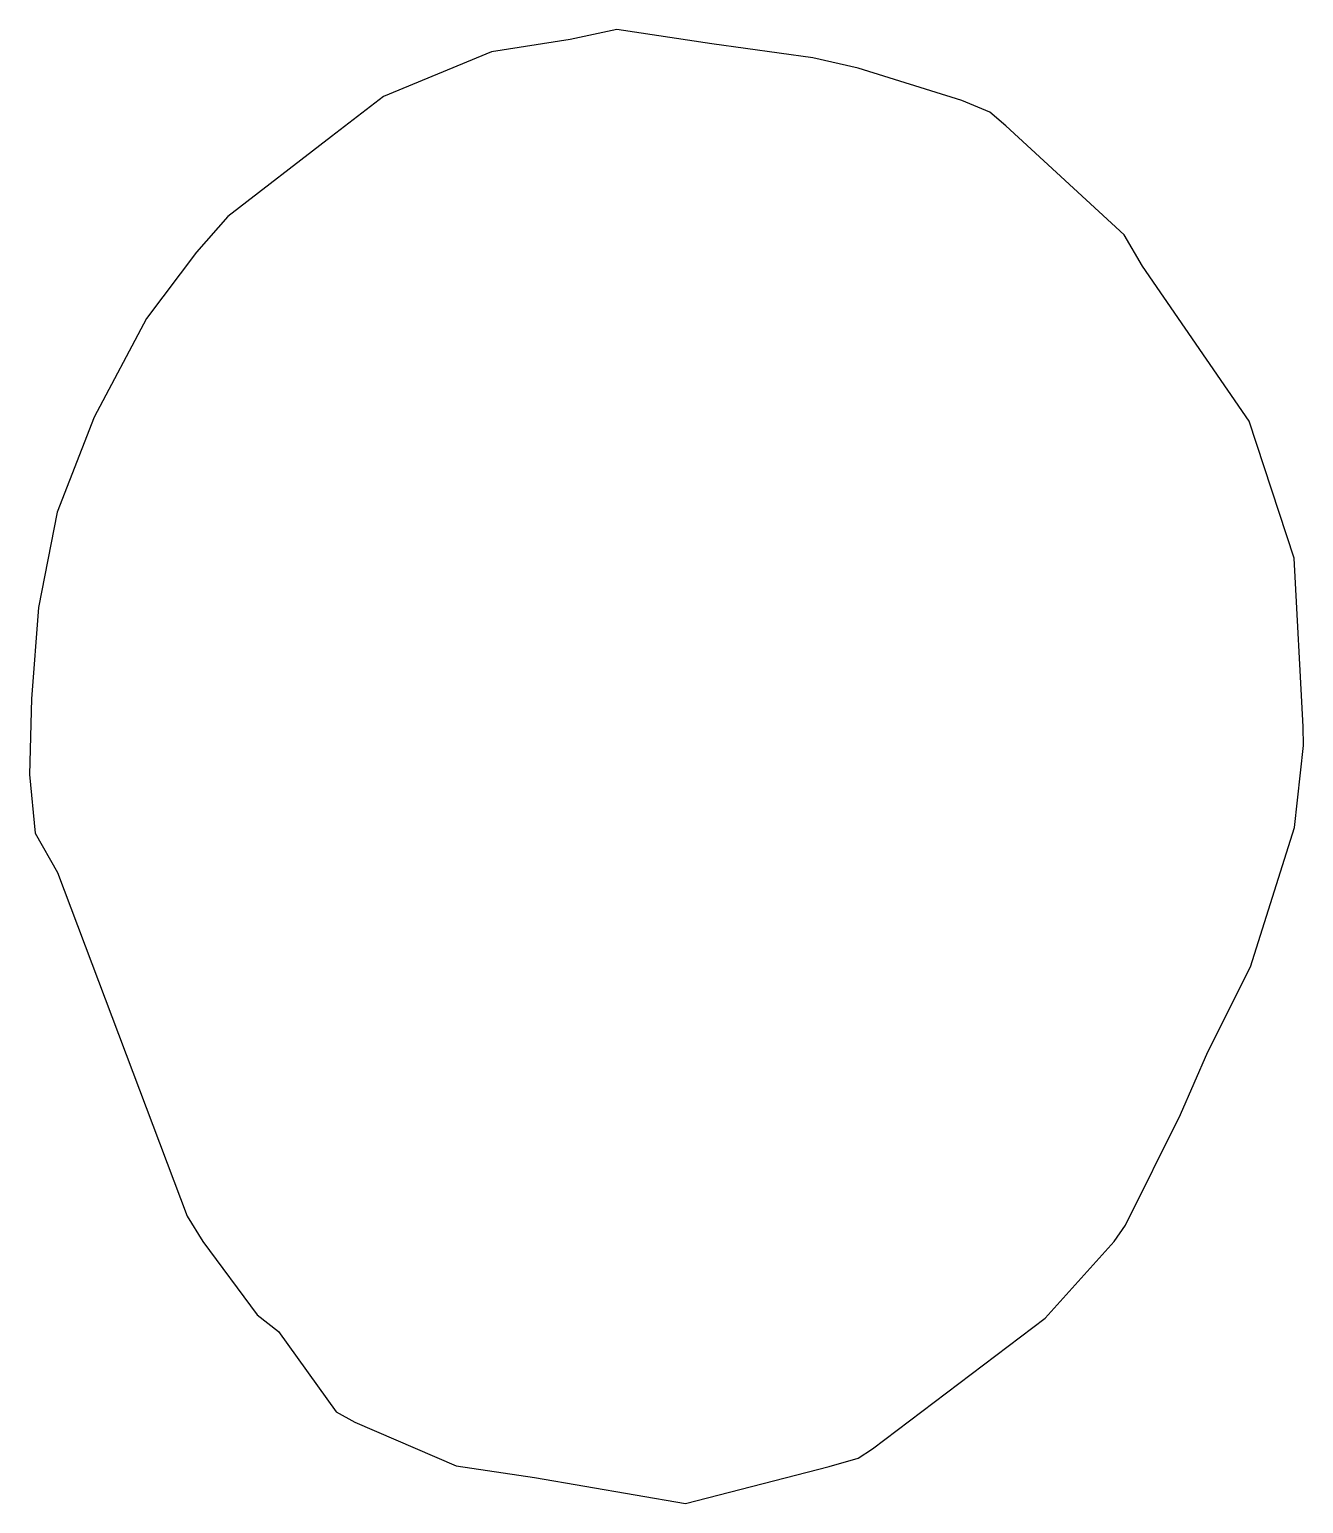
# Model space of a CAD drawing. Extents: x 81.6 to 91.1, y 101.9 to 112.9.
import ezdxf

# ---------------------------------------------------------------- set-up
doc = ezdxf.new("R2010")
doc.units = 0
doc.layers.add('37_111000', color=7, linetype='CONTINUOUS')

msp = doc.modelspace()

# ---------------------------------------------------------------- linework, layer by layer
at = {"layer": '37_111000', "color": 5}
msp.add_lwpolyline([(90.41601, 105.303), (90.734, 105.939), (91.064, 106.98), (91.131, 107.593), (91.12901, 107.73401), (91.061, 108.994), (90.72501, 110.01801), (89.928, 111.177), (89.79101, 111.412), (88.90501, 112.22601), (88.785, 112.327), (88.577, 112.41401), (87.801, 112.65601), (87.46201, 112.73501), (86.707, 112.83801), (85.996, 112.94601), (85.649, 112.871), (85.05901, 112.77801), (84.25201, 112.44501), (83.86501, 112.147), (83.09, 111.547), (82.855, 111.28201), (82.48, 110.785), (82.089, 110.049), (81.813, 109.33801), (81.673, 108.62601), (81.62, 107.94301), (81.606, 107.37701), (81.649, 106.939), (81.815, 106.645), (82.784, 104.075), (82.90301, 103.886), (83.30901, 103.33801), (83.468, 103.214), (83.898, 102.61301), (84.038, 102.536), (84.79601, 102.20901), (85.381, 102.122), (86.51, 101.928), (87.58501, 102.204), (87.801, 102.26701), (87.909, 102.33701), (89.2, 103.313), (89.715, 103.886), (89.801, 104.008), (90.21101, 104.83501), (90.41601, 105.303)], dxfattribs=at)

doc.saveas('drawing.dxf')
